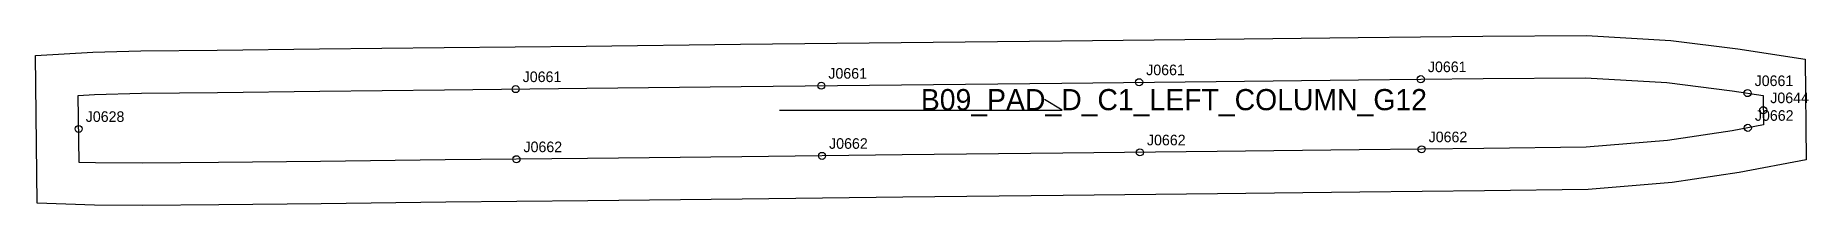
# Model space of a CAD drawing. Header units: millimetres. Extents: x -12 to 489, y -31 to 17.
import ezdxf

# ---------------------------------------------------------------- set-up
doc = ezdxf.new("R2010")
doc.units = ezdxf.units.MM
for name, color, linetype in [('CUT', 1, 'Continuous'), ('GRAIN', 3, 'Continuous'), ('LABEL', 7, 'Continuous'), ('NOTCH', 2, 'Continuous'), ('SEW', 5, 'Continuous')]:
    doc.layers.add(name, color=color, linetype=linetype)

msp = doc.modelspace()

# ---------------------------------------------------------------- linework, layer by layer
at = {"layer": 'CUT'}
msp.add_lwpolyline([(-12.12, 11.33), (4.09, 12.25), (17.66, 12.65), (39.26, 12.89), (68.19, 13.2), (103.45, 13.59), (143.67, 14.04), (187.31, 14.52), (232.7, 15.02), (278.08, 15.51), (321.73, 16), (361.95, 16.44), (397.22, 16.83), (426.59, 17.06), (450.41, 15.62), (469.4, 13.25), (488.39, 10.3), (488.74, -18.29), (469.79, -21.83), (450.83, -24.7), (427.06, -26.62), (397.7, -27.06), (362.43, -27.45), (322.21, -27.89), (278.56, -28.37), (233.18, -28.87), (187.79, -29.37), (144.15, -29.85), (103.93, -30.29), (68.67, -30.68), (39.74, -31), (18.14, -31.23), (4.54, -31.14), (-11.67, -30.5), (-12.12, 11.33)], close=True, dxfattribs=at)
at = {"layer": 'GRAIN'}
for p, q in [((198.3, -4.17), (278.3, -4.17)), ((278.3, -4.17), (273.3, -1.17))]:
    msp.add_line(p, q, dxfattribs=at)
at = {"layer": 'NOTCH'}
for centre in [(379.71, 4.63), (123.69, 1.81), (210.14, 2.77), (300.04, 3.76), (472.13, 0.68), (476.56, -4.17), (0.1, -9.48), (472.2, -9.17), (379.92, -15.25), (123.91, -18.07), (210.35, -17.12), (300.25, -16.13)]:
    msp.add_circle(centre, 1, dxfattribs=at)
at = {"layer": 'SEW'}
msp.add_lwpolyline([(0, 0), (4.6, 0.26), (17.9, 0.65), (39.39, 0.89), (68.33, 1.21), (103.58, 1.59), (143.8, 2.04), (187.44, 2.52), (232.83, 3.02), (278.22, 3.52), (321.86, 4), (362.08, 4.44), (397.33, 4.83), (426.27, 5.05), (449.31, 3.66), (467.74, 1.36), (476.51, 0), (476.61, -8.35), (467.79, -10), (449.44, -12.78), (426.49, -14.63), (397.55, -15.06), (362.3, -15.45), (322.08, -15.89), (278.43, -16.37), (233.05, -16.87), (187.66, -17.37), (144.02, -17.85), (103.8, -18.29), (68.54, -18.68), (39.61, -19), (18.11, -19.23), (4.82, -19.14), (0.2, -18.96)], close=True, dxfattribs=at)

# ---------------------------------------------------------------- texts
at = {"layer": 'LABEL'}
for s, height, p in [('J0661', 3, (125.69, 3.81)), ('J0661', 3, (212.14, 4.77)), ('J0661', 3, (302.04, 5.76)), ('J0661', 3, (381.71, 6.63)), ('J0661', 3, (474.13, 2.68)), ('B09_PAD_D_C1_LEFT_COLUMN_G12', 6, (238.3, -4.17)), ('J0644', 3, (478.56, -2.17)), ('J0628', 3, (2.1, -7.48)), ('J0662', 3, (474.2, -7.17)), ('J0662', 3, (125.91, -16.07)), ('J0662', 3, (212.35, -15.12)), ('J0662', 3, (302.25, -14.13)), ('J0662', 3, (381.92, -13.25))]:
    msp.add_text(s, height=height, dxfattribs=at).set_placement(p)

doc.saveas('drawing.dxf')
